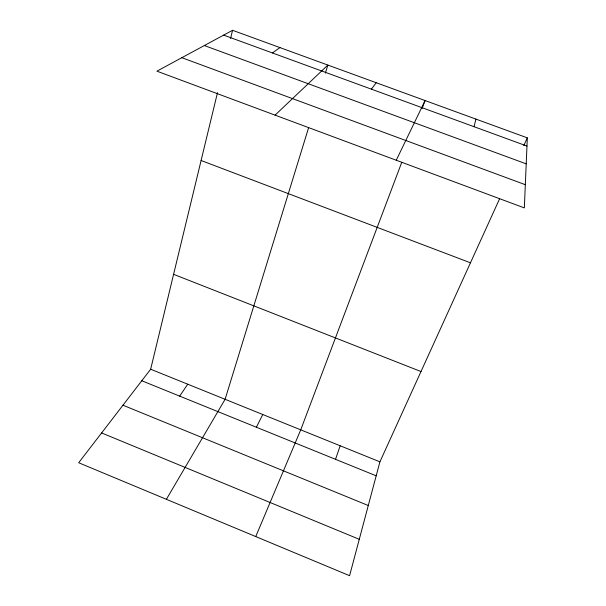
<?xml version="1.0" encoding="UTF-8"?>
<svg xmlns="http://www.w3.org/2000/svg" width="606" height="606" viewBox="0 0 606 606"><rect width="100%" height="100%" fill="white"/><g stroke="black" fill="none" stroke-linecap="round" stroke-linejoin="round"><path stroke-width="0.91" d="M527.318 137.857L524.341 207.903L156.901 71.167L232.56 30.3L527.318 137.857L523.804 145.576M499.609 198.753L379.917 461.833L349.586 575.7L78.682 462.742L150.659 369.228L217.501 92.642M230.568 38.549L232.56 30.3M474.051 126.707L475.93 119.102M308.628 127.616L225.106 399.301L166.385 499.306M325.384 73.114L327.861 65.077L275.079 115.148M335.527 459.325L340.163 445.774M401.77 162.279L300.727 429.851L255.74 536.568M422.079 108.482L425.079 100.551L396.248 160.242M256.383 427.23L262.769 414.512M179.679 396.127L187.731 384.204M371.41 89.165L376.22 82.719M272.397 52.949L279.972 47.601M223.644 35.118L526.97 146.061M204.351 45.541L526.213 163.847M181.845 57.699L525.326 184.694M201.101 160.499L470.468 262.807M173.596 274.321L420.996 371.539M150.659 369.228L379.917 461.833M141.789 380.757L376.19 475.816M122.965 405.209L368.281 505.518M101.611 432.949L359.282 539.31"/></g></svg>
